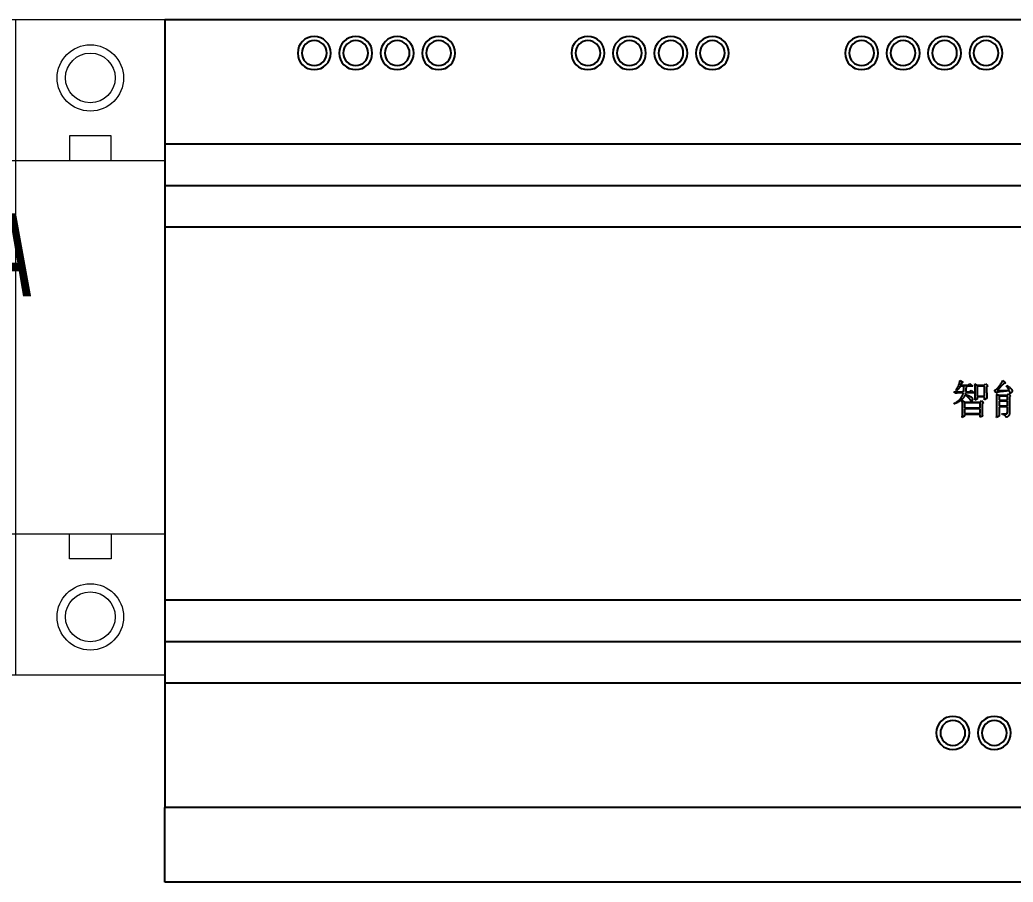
# Model space of a CAD drawing. Extents: x 248532 to 249232, y 288698 to 289998.
# Drawn here: x 248879.3 to 248999.1, y 288906.4 to 289010.4 of the extents above; entities that cross this region are included whole.
import ezdxf

# ---------------------------------------------------------------- set-up
doc = ezdxf.new("R2010")
doc.units = 0
doc.header["$MEASUREMENT"] = 0
doc.layers.add('E-UNIV-NOTE', color=6, linetype='Continuous')
doc.layers.add('PV-115', color=7, linetype='Continuous')
doc.styles.add('宋体', font='', dxfattribs={"width": 0.8})
doc.styles.get('宋体').set_extended_font_data('NSimSun')

# ---------------------------------------------------------------- blocks, each defined once
blk = doc.blocks.new('Manufacturer上海良信PartName电涌保护器SeriesNDU1ShellFrameLimitingCurrentRemarkPartTypeMinCurrent0MaxCurrent0Poles4PMinPower0MaxPower0LibType3DelFlgfalseUpdateDate2023-01-0100000')
at = {"color": 7, "linetype": 'Continuous', "lineweight": 15}
for p, q in [((-18, 39.5), (-36, 39.5)), ((-36, 39.5), (-36, 22.5)), ((-18, 22.5), (-18, 39.5)), ((36, 39.5), (-18, 39.5)), ((0, 22.5), (0, 39.5)), ((18, 22.5), (18, 39.5)), ((36, 39.5), (36, 22.5)), ((-24.5, 25.5), (-29.5, 25.5)), ((-29.5, 25.5), (-29.5, 22.5)), ((-24.5, 22.5), (-24.5, 25.5)), ((-6.5, 25.5), (-11.5, 25.5)), ((-11.5, 25.5), (-11.5, 22.5)), ((-6.5, 22.5), (-6.5, 25.5)), ((11.5, 25.5), (6.5, 25.5)), ((6.5, 25.5), (6.5, 22.5)), ((11.5, 22.5), (11.5, 25.5)), ((29.5, 25.5), (24.5, 25.5)), ((24.5, 25.5), (24.5, 22.5)), ((29.5, 22.5), (29.5, 25.5)), ((-36, 22.5), (-36, -22.5)), ((-18, 22.5), (-36, 22.5)), ((-18, -22.5), (-18, 22.5)), ((36, 22.5), (-18, 22.5)), ((0, -22.5), (0, 22.5)), ((18, -22.5), (18, 22.5)), ((36, 22.5), (36, -22.5)), ((-36, -22.5), (-18, -22.5)), ((-36, -22.5), (-36, -39.5)), ((-29.5, -25.5), (-29.5, -22.5)), ((-24.5, -22.5), (-24.5, -25.5)), ((-18, -39.5), (-18, -22.5)), ((-18, -22.5), (36, -22.5)), ((-11.5, -25.5), (-11.5, -22.5)), ((-6.5, -22.5), (-6.5, -25.5)), ((0, -39.5), (0, -22.5)), ((6.5, -25.5), (6.5, -22.5)), ((11.5, -22.5), (11.5, -25.5)), ((18, -39.5), (18, -22.5)), ((24.5, -25.5), (24.5, -22.5)), ((29.5, -22.5), (29.5, -25.5)), ((36, -22.5), (36, -39.5)), ((-24.5, -25.5), (-29.5, -25.5)), ((-6.5, -25.5), (-11.5, -25.5)), ((11.5, -25.5), (6.5, -25.5)), ((29.5, -25.5), (24.5, -25.5)), ((-36, -39.5), (-18, -39.5)), ((-18, -39.5), (36, -39.5))]:
    blk.add_line(p, q, dxfattribs=at)
for centre, radius in [((-27, 32.5), 4), ((-9, 32.5), 4), ((9, 32.5), 4), ((27, 32.5), 4), ((-27, 32.5), 3), ((-9, 32.5), 3), ((9, 32.5), 3), ((27, 32.5), 3), ((-27, -32.5), 4), ((-9, -32.5), 4), ((9, -32.5), 4), ((27, -32.5), 4), ((-27, -32.5), 3), ((-9, -32.5), 3), ((9, -32.5), 3), ((27, -32.5), 3)]:
    blk.add_circle(centre, radius, dxfattribs=at)
at = {"layer": 'E-UNIV-NOTE', "style": '宋体', "width": 0.8}
blk.add_text('NDU1-65KA', height=10, dxfattribs=at).set_placement((-28.89, 6.15))
blk = doc.blocks.new('Manufacturer光辉PartName智能照明控制模块Series12位ShellFrameLimitingCurrentRemarkPartTypeMinCurrent0MaxCurrent0PolesMinPower0MaxPower0LibType2DelFlgfalseUpdateDate')
at = {"layer": 'PV-115'}
for p, q in [((108, 52), (-108, 52)), ((-108, 52), (-108, 37)), ((-108, 37), (-108, 32)), ((108, 37), (-108, 37)), ((-108, 32), (-108, 27)), ((108, 32), (-108, 32)), ((-108, 27), (-108, -18)), ((108, 27), (-108, 27)), ((-12.13, 8.49), (-11.77, 8.31)), ((-7, 8.49), (-6.66, 8.21)), ((-12.56, 7.27), (-12.62, 7.31)), ((-11.65, 7.82), (-12.11, 7.82)), ((-11.92, 8.23), (-12.07, 7.93)), ((-12.07, 7.93), (-11.14, 7.93)), ((-11.77, 8.31), (-11.92, 8.23)), ((-10.61, 7.82), (-11.39, 7.82)), ((-11.14, 7.93), (-10.94, 8.14)), ((-11.01, 7.13), (-10.78, 7.35)), ((-10.94, 8.14), (-10.61, 7.82)), ((-10.78, 7.35), (-10.44, 7.01)), ((-10.33, 8.09), (-10.05, 7.93)), ((-9.17, 7.82), (-10.06, 7.82)), ((-10.06, 7.82), (-10.06, 6.63)), ((-10.05, 7.93), (-9.21, 7.93)), ((-9.21, 7.93), (-9.06, 8.1)), ((-9.17, 6.63), (-9.17, 7.82)), ((-9.06, 8.1), (-8.8, 7.88)), ((-8.8, 7.88), (-8.93, 7.76)), ((-7.77, 7), (-7.96, 7.36)), ((-7.66, 7.32), (-6.22, 7.36)), ((-6.54, 7.85), (-6.51, 7.91)), ((-12.71, 6.96), (-12.89, 7.13)), ((-12.89, 7.13), (-11.71, 7.13)), ((-11.73, 7.01), (-12.26, 7.01)), ((-11.86, 6.09), (-11.58, 5.91)), ((-11.48, 7.01), (-11.52, 6.84)), ((-10.44, 7.01), (-11.48, 7.01)), ((-11.47, 7.13), (-11.01, 7.13)), ((-10.06, 6.25), (-10.33, 6.14)), ((-10.06, 6.63), (-9.17, 6.63)), ((-9.17, 6.52), (-10.06, 6.52)), ((-10.06, 6.52), (-10.06, 6.25)), ((-9.72, 5.91), (-9.55, 6.09)), ((-9.55, 6.09), (-9.29, 5.84)), ((-9.17, 6.18), (-9.17, 6.52)), ((-8.91, 6.33), (-9.17, 6.18)), ((-7.72, 6.87), (-7.43, 6.72)), ((-7.43, 6.72), (-6.47, 6.72)), ((-6.43, 6.61), (-7.43, 6.61)), ((-7.43, 6.61), (-7.43, 6.14)), ((-7.43, 6.14), (-6.43, 6.14)), ((-6.43, 6.03), (-7.43, 6.03)), ((-7.43, 6.03), (-7.43, 5.47)), ((-6.47, 6.72), (-6.32, 6.91)), ((-6.43, 6.14), (-6.43, 6.61)), ((-6.43, 5.47), (-6.43, 6.03)), ((-6.32, 6.91), (-6.03, 6.67)), ((-6.03, 6.67), (-6.18, 6.53)), ((-6.18, 6.53), (-6.18, 4.59)), ((-12.83, 5.69), (-12.87, 5.74)), ((-9.7, 5.8), (-11.6, 5.8)), ((-11.6, 5.8), (-11.6, 5.2)), ((-11.6, 5.2), (-9.7, 5.2)), ((-9.7, 5.08), (-11.6, 5.08)), ((-11.6, 5.08), (-11.6, 4.52)), ((-11.58, 5.91), (-9.72, 5.91)), ((-9.7, 5.2), (-9.7, 5.8)), ((-9.7, 4.52), (-9.7, 5.08)), ((-9.29, 5.84), (-9.46, 5.73)), ((-7.43, 5.47), (-6.43, 5.47)), ((-6.43, 5.35), (-7.43, 5.35)), ((-7.43, 5.35), (-7.43, 4.2)), ((-6.43, 4.68), (-6.43, 5.35)), ((-11.6, 4.19), (-11.86, 4.05)), ((-11.6, 4.52), (-9.7, 4.52)), ((-9.7, 4.41), (-11.6, 4.41)), ((-11.6, 4.41), (-11.6, 4.19)), ((-9.7, 4.07), (-9.7, 4.41)), ((-9.44, 4.2), (-9.7, 4.07)), ((-7.43, 4.2), (-7.72, 4.05)), ((-7.05, 4.43), (-7.05, 4.51)), ((108, -18), (-108, -18)), ((-108, -18), (-108, -23)), ((-108, -23), (-108, -28)), ((108, -23), (-108, -23)), ((-108, -28), (-108, -43)), ((108, -28), (-108, -28)), ((-108, -52), (-108, -43)), ((108, -43), (-108, -43)), ((108, -52), (-108, -52))]:
    blk.add_line(p, q, dxfattribs=at)
for centre, radius, start, end in [((-90, 48), 2, 0, 180), ((-90, 48), 1.5, 0, 180), ((-85, 48), 2, 0, 180), ((-85, 48), 1.5, 0, 180), ((-80, 48), 2, 0, 180), ((-80, 48), 1.5, 0, 180), ((-75, 48), 2, 0, 180), ((-75, 48), 1.5, 0, 180), ((-57, 48), 2, 0, 180), ((-57, 48), 1.5, 0, 180), ((-52, 48), 2, 0, 180), ((-52, 48), 1.5, 0, 180), ((-47, 48), 2, 0, 180), ((-47, 48), 1.5, 0, 180), ((-42, 48), 2, 0, 180), ((-42, 48), 1.5, 0, 180), ((-24, 48), 2, 0, 180), ((-24, 48), 1.5, 0, 180), ((-19, 48), 2, 0, 180), ((-19, 48), 1.5, 0, 180), ((-14, 48), 2, 0, 180), ((-14, 48), 1.5, 0, 180), ((-9, 48), 2, 0, 180), ((-9, 48), 1.5, 0, 180), ((-90, 48), 2, 180, 0), ((-90, 48), 1.5, 180, 0), ((-85, 48), 2, 180, 0), ((-85, 48), 1.5, 180, 0), ((-80, 48), 2, 180, 0), ((-80, 48), 1.5, 180, 0), ((-75, 48), 2, 180, 0), ((-75, 48), 1.5, 180, 0), ((-57, 48), 2, 180, 0), ((-57, 48), 1.5, 180, 0), ((-52, 48), 2, 180, 0), ((-52, 48), 1.5, 180, 0), ((-47, 48), 2, 180, 0), ((-47, 48), 1.5, 180, 0), ((-42, 48), 2, 180, 0), ((-42, 48), 1.5, 180, 0), ((-24, 48), 2, 180, 0), ((-24, 48), 1.5, 180, 0), ((-19, 48), 2, 180, 0), ((-19, 48), 1.5, 180, 0), ((-14, 48), 2, 180, 0), ((-14, 48), 1.5, 180, 0), ((-9, 48), 2, 180, 0), ((-9, 48), 1.5, 180, 0), ((-13, -34), 2, 0, 180), ((-8, -34), 2, 0, 180), ((-13, -34), 1.5, 0, 180), ((-8, -34), 1.5, 0, 180), ((-13, -34), 2, 180, 0), ((-13, -34), 1.5, 180, 0), ((-8, -34), 2, 180, 0), ((-8, -34), 1.5, 180, 0)]:
    blk.add_arc(centre, radius, start, end, dxfattribs=at)
for points, knots in [([(-12.62, 7.31), (-12.59, 7.35), (-12.54, 7.43), (-12.46, 7.55), (-12.39, 7.69), (-12.32, 7.83), (-12.27, 7.99), (-12.21, 8.15), (-12.17, 8.32), (-12.14, 8.43), (-12.13, 8.49)], [0, 0, 0, 0, 0.111051, 0.225661, 0.34334, 0.465224, 0.591756, 0.722467, 0.858675, 1, 1, 1, 1]), ([(-7.96, 7.36), (-7.95, 7.36), (-7.91, 7.36), (-7.86, 7.38), (-7.8, 7.41), (-7.74, 7.46), (-7.67, 7.51), (-7.6, 7.58), (-7.53, 7.66), (-7.45, 7.76), (-7.37, 7.85), (-7.3, 7.95), (-7.24, 8.04), (-7.18, 8.14), (-7.12, 8.23), (-7.08, 8.32), (-7.03, 8.41), (-7.01, 8.46), (-7, 8.49)], [0, 0, 0, 0, 0.032266, 0.0694215, 0.1121842, 0.1613985, 0.2175348, 0.2815464, 0.3530493, 0.432542, 0.5142237, 0.5926776, 0.6680012, 0.7404104, 0.809255, 0.8757349, 0.9391247, 1, 1, 1, 1]), ([(-12.11, 7.82), (-12.14, 7.77), (-12.21, 7.67), (-12.32, 7.52), (-12.43, 7.39), (-12.52, 7.31), (-12.56, 7.27)], [0, 0, 0, 0, 0.257352, 0.508353, 0.756013, 1, 1, 1, 1]), ([(-11.71, 7.13), (-11.7, 7.19), (-11.69, 7.32), (-11.67, 7.5), (-11.66, 7.66), (-11.66, 7.77), (-11.65, 7.82)], [0, 0, 0, 0, 0.282877, 0.543742, 0.782644, 1, 1, 1, 1]), ([(-11.39, 7.82), (-11.4, 7.7), (-11.41, 7.47), (-11.45, 7.24), (-11.47, 7.13)], [0, 0, 0, 0, 0.498477, 1, 1, 1, 1]), ([(-10.33, 6.14), (-10.33, 6.23), (-10.32, 6.4), (-10.32, 6.66), (-10.31, 6.89), (-10.31, 7.12), (-10.31, 7.35), (-10.32, 7.58), (-10.32, 7.83), (-10.33, 8), (-10.33, 8.09)], [0, 0, 0, 0, 0.137743, 0.267521, 0.389712, 0.504323, 0.618214, 0.738963, 0.866219, 1, 1, 1, 1]), ([(-8.93, 7.76), (-8.93, 7.69), (-8.93, 7.56), (-8.93, 7.36), (-8.93, 7.17), (-8.92, 6.99), (-8.92, 6.81), (-8.92, 6.64), (-8.91, 6.48), (-8.91, 6.38), (-8.91, 6.33)], [0, 0, 0, 0, 0.1438877, 0.2828848, 0.416009, 0.5437545, 0.6661237, 0.7826207, 0.8942458, 1, 1, 1, 1]), ([(-7.05, 7.19), (-7.1, 7.18), (-7.18, 7.17), (-7.3, 7.16), (-7.41, 7.14), (-7.51, 7.11), (-7.59, 7.09), (-7.66, 7.06), (-7.72, 7.03), (-7.76, 7.01), (-7.77, 7)], [0, 0, 0, 0, 0.17576, 0.337077, 0.482438, 0.613763, 0.730445, 0.833252, 0.922591, 1, 1, 1, 1]), ([(-7.17, 7.83), (-7.19, 7.8), (-7.24, 7.75), (-7.31, 7.67), (-7.38, 7.6), (-7.44, 7.53), (-7.5, 7.47), (-7.56, 7.42), (-7.61, 7.37), (-7.64, 7.34), (-7.66, 7.32)], [0, 0, 0, 0, 0.1560015, 0.3034922, 0.4411584, 0.5704045, 0.6919294, 0.8029729, 0.905655, 1, 1, 1, 1]), ([(-6.66, 8.21), (-6.68, 8.2), (-6.71, 8.19), (-6.77, 8.16), (-6.83, 8.13), (-6.89, 8.09), (-6.96, 8.03), (-7.02, 7.97), (-7.1, 7.91), (-7.14, 7.86), (-7.17, 7.83)], [0, 0, 0, 0, 0.087601, 0.185177, 0.292727, 0.4104, 0.540015, 0.680673, 0.834183, 1, 1, 1, 1]), ([(-6.18, 7.28), (-6.21, 7.28), (-6.27, 7.27), (-6.36, 7.26), (-6.46, 7.25), (-6.56, 7.24), (-6.68, 7.23), (-6.8, 7.21), (-6.92, 7.2), (-7.01, 7.19), (-7.05, 7.19)], [0, 0, 0, 0, 0.096703, 0.20145, 0.314151, 0.434984, 0.563774, 0.701404, 0.846282, 1, 1, 1, 1]), ([(-6.22, 7.36), (-6.25, 7.41), (-6.3, 7.5), (-6.38, 7.64), (-6.46, 7.75), (-6.52, 7.82), (-6.54, 7.85)], [0, 0, 0, 0, 0.293982, 0.55782, 0.792816, 1, 1, 1, 1]), ([(-6.51, 7.91), (-6.45, 7.88), (-6.36, 7.82), (-6.23, 7.73), (-6.11, 7.64), (-6.03, 7.57), (-5.97, 7.52), (-5.94, 7.48), (-5.91, 7.44), (-5.89, 7.4), (-5.87, 7.36), (-5.86, 7.33), (-5.85, 7.29), (-5.85, 7.24), (-5.86, 7.19), (-5.88, 7.13), (-5.9, 7.08), (-5.94, 7.05), (-5.97, 7.02), (-6, 7), (-6.03, 6.98), (-6.04, 6.98), (-6.05, 6.98)], [0, 0, 0, 0, 0.134164, 0.255144, 0.362627, 0.457657, 0.50038, 0.53947, 0.575828, 0.609369, 0.640689, 0.670188, 0.698072, 0.725107, 0.775331, 0.820259, 0.861038, 0.89933, 0.934012, 0.9615, 0.983785, 1, 1, 1, 1]), ([(-6.09, 7.04), (-6.1, 7.05), (-6.11, 7.09), (-6.13, 7.15), (-6.16, 7.21), (-6.17, 7.26), (-6.18, 7.28)], [0, 0, 0, 0, 0.208865, 0.442921, 0.707144, 1, 1, 1, 1]), ([(-12.87, 5.74), (-12.82, 5.76), (-12.74, 5.8), (-12.63, 5.87), (-12.52, 5.94), (-12.42, 6.01), (-12.32, 6.08), (-12.24, 6.15), (-12.16, 6.23), (-12.09, 6.31), (-12.03, 6.39), (-11.97, 6.48), (-11.92, 6.56), (-11.87, 6.65), (-11.82, 6.74), (-11.79, 6.83), (-11.76, 6.92), (-11.74, 6.98), (-11.73, 7.01)], [0, 0, 0, 0, 0.07879, 0.154462, 0.226633, 0.296356, 0.363256, 0.427531, 0.489679, 0.549689, 0.608324, 0.666024, 0.722639, 0.778534, 0.834207, 0.889521, 0.944607, 1, 1, 1, 1]), ([(-11.54, 6.77), (-11.55, 6.74), (-11.58, 6.67), (-11.63, 6.58), (-11.68, 6.5), (-11.73, 6.42), (-11.79, 6.34), (-11.86, 6.27), (-11.93, 6.2), (-12.01, 6.13), (-12.09, 6.07), (-12.17, 6.01), (-12.27, 5.95), (-12.37, 5.89), (-12.47, 5.84), (-12.59, 5.79), (-12.7, 5.73), (-12.79, 5.7), (-12.83, 5.69)], [0, 0, 0, 0, 0.058288, 0.115782, 0.172704, 0.229443, 0.286458, 0.343163, 0.400339, 0.458222, 0.517578, 0.578584, 0.642521, 0.708411, 0.77712, 0.848557, 0.922822, 1, 1, 1, 1]), ([(-12.26, 7.01), (-12.3, 7.01), (-12.38, 7.01), (-12.5, 7), (-12.61, 6.98), (-12.68, 6.96), (-12.71, 6.96)], [0, 0, 0, 0, 0.26277, 0.515778, 0.761809, 1, 1, 1, 1]), ([(-11.86, 4.05), (-11.86, 4.14), (-11.85, 4.31), (-11.85, 4.56), (-11.85, 4.8), (-11.84, 4.99), (-11.84, 5.14), (-11.85, 5.26), (-11.85, 5.38), (-11.85, 5.51), (-11.85, 5.65), (-11.85, 5.79), (-11.86, 5.93), (-11.86, 6.03), (-11.86, 6.09)], [0, 0, 0, 0, 0.130682, 0.254781, 0.371281, 0.481222, 0.536019, 0.593577, 0.653892, 0.717313, 0.783842, 0.852783, 0.924841, 1, 1, 1, 1]), ([(-10.9, 6.18), (-10.91, 6.2), (-10.94, 6.25), (-11, 6.32), (-11.07, 6.39), (-11.15, 6.46), (-11.23, 6.54), (-11.32, 6.61), (-11.43, 6.69), (-11.5, 6.74), (-11.54, 6.77)], [0, 0, 0, 0, 0.09367, 0.195399, 0.306343, 0.425755, 0.554466, 0.693297, 0.841961, 1, 1, 1, 1]), ([(-11.52, 6.84), (-11.47, 6.82), (-11.37, 6.79), (-11.23, 6.73), (-11.11, 6.68), (-11, 6.64), (-10.92, 6.6), (-10.85, 6.56), (-10.79, 6.53), (-10.75, 6.5), (-10.71, 6.45), (-10.68, 6.4), (-10.65, 6.34), (-10.65, 6.3), (-10.65, 6.27)], [0, 0, 0, 0, 0.152702, 0.289132, 0.409086, 0.512595, 0.599706, 0.67079, 0.726292, 0.765484, 0.826927, 0.884508, 0.941631, 1, 1, 1, 1]), ([(-10.75, 6.01), (-10.75, 6.01), (-10.76, 6.01), (-10.78, 6.02), (-10.8, 6.03), (-10.81, 6.05), (-10.83, 6.08), (-10.85, 6.11), (-10.88, 6.14), (-10.89, 6.17), (-10.9, 6.18)], [0, 0, 0, 0, 0.063914, 0.140139, 0.231658, 0.343725, 0.475412, 0.629726, 0.803082, 1, 1, 1, 1]), ([(-10.65, 6.27), (-10.65, 6.24), (-10.66, 6.18), (-10.67, 6.11), (-10.69, 6.06), (-10.71, 6.03), (-10.73, 6.01), (-10.74, 6.01), (-10.75, 6.01)], [0, 0, 0, 0, 0.313257, 0.618014, 0.752918, 0.856823, 0.935628, 1, 1, 1, 1]), ([(-7.72, 4.05), (-7.72, 4.09), (-7.71, 4.17), (-7.71, 4.3), (-7.71, 4.45), (-7.7, 4.63), (-7.7, 4.82), (-7.7, 5.04), (-7.7, 5.27), (-7.7, 5.48), (-7.7, 5.65), (-7.7, 5.77), (-7.7, 5.89), (-7.7, 6), (-7.7, 6.11), (-7.7, 6.21), (-7.7, 6.3), (-7.7, 6.39), (-7.7, 6.47), (-7.71, 6.55), (-7.71, 6.62), (-7.71, 6.68), (-7.71, 6.74), (-7.71, 6.79), (-7.71, 6.83), (-7.72, 6.86), (-7.72, 6.87)], [0, 0, 0, 0, 0.039266, 0.085979, 0.139878, 0.201227, 0.270022, 0.346265, 0.42971, 0.520603, 0.566795, 0.611, 0.652723, 0.692458, 0.729959, 0.765473, 0.798752, 0.829799, 0.858611, 0.885188, 0.909779, 0.932135, 0.952265, 0.970409, 0.986321, 1, 1, 1, 1]), ([(-6.05, 6.98), (-6.06, 6.98), (-6.07, 6.98), (-6.08, 6.99), (-6.09, 7.01), (-6.09, 7.03), (-6.09, 7.04)], [0, 0, 0, 0, 0.223259, 0.42299, 0.680089, 1, 1, 1, 1]), ([(-9.46, 5.73), (-9.46, 5.67), (-9.46, 5.57), (-9.46, 5.42), (-9.46, 5.27), (-9.46, 5.14), (-9.46, 5.01), (-9.46, 4.9), (-9.46, 4.79), (-9.45, 4.69), (-9.45, 4.6), (-9.45, 4.52), (-9.45, 4.44), (-9.45, 4.38), (-9.45, 4.32), (-9.44, 4.27), (-9.44, 4.24), (-9.44, 4.21), (-9.44, 4.2)], [0, 0, 0, 0, 0.105268, 0.204559, 0.298336, 0.386596, 0.468881, 0.54565, 0.616902, 0.682184, 0.74149, 0.79574, 0.844016, 0.886317, 0.923577, 0.954406, 0.980186, 1, 1, 1, 1]), ([(-7.05, 4.51), (-7.03, 4.51), (-6.97, 4.5), (-6.89, 4.49), (-6.82, 4.49), (-6.75, 4.48), (-6.7, 4.48), (-6.65, 4.47), (-6.6, 4.47), (-6.56, 4.47), (-6.53, 4.47), (-6.5, 4.48), (-6.48, 4.5), (-6.46, 4.52), (-6.45, 4.56), (-6.44, 4.59), (-6.43, 4.64), (-6.43, 4.67), (-6.43, 4.68)], [0, 0, 0, 0, 0.111884, 0.214586, 0.308197, 0.392562, 0.467839, 0.533127, 0.590145, 0.637192, 0.677251, 0.714734, 0.750382, 0.788952, 0.831851, 0.879939, 0.935717, 1, 1, 1, 1]), ([(-6.56, 4.05), (-6.57, 4.07), (-6.57, 4.11), (-6.6, 4.17), (-6.64, 4.23), (-6.7, 4.27), (-6.77, 4.32), (-6.85, 4.36), (-6.95, 4.4), (-7.02, 4.42), (-7.05, 4.43)], [0, 0, 0, 0, 0.092931, 0.187331, 0.288039, 0.399851, 0.525102, 0.665433, 0.82331, 1, 1, 1, 1]), ([(-6.18, 4.59), (-6.18, 4.56), (-6.18, 4.5), (-6.19, 4.42), (-6.22, 4.34), (-6.26, 4.27), (-6.31, 4.2), (-6.38, 4.15), (-6.47, 4.09), (-6.53, 4.07), (-6.56, 4.05)], [0, 0, 0, 0, 0.12359, 0.239334, 0.3525, 0.466273, 0.584741, 0.710287, 0.848799, 1, 1, 1, 1])]:
    blk.add_open_spline(points, degree=3, knots=knots, dxfattribs=at)

msp = doc.modelspace()

# ---------------------------------------------------------------- block references
for name, p in [('Manufacturer上海良信PartName电涌保护器SeriesNDU1ShellFrameLimitingCurrentRemarkPartTypeMinCurrent0MaxCurrent0Poles4PMinPower0MaxPower0LibType3DelFlgfalseUpdateDate2023-01-0100000', (248860.79, 288970.88)), ('Manufacturer光辉PartName智能照明控制模块Series12位ShellFrameLimitingCurrentRemarkPartTypeMinCurrent0MaxCurrent0PolesMinPower0MaxPower0LibType2DelFlgfalseUpdateDate', (249004.79, 288958.38))]:
    msp.add_blockref(name, p)

doc.saveas('drawing.dxf')
